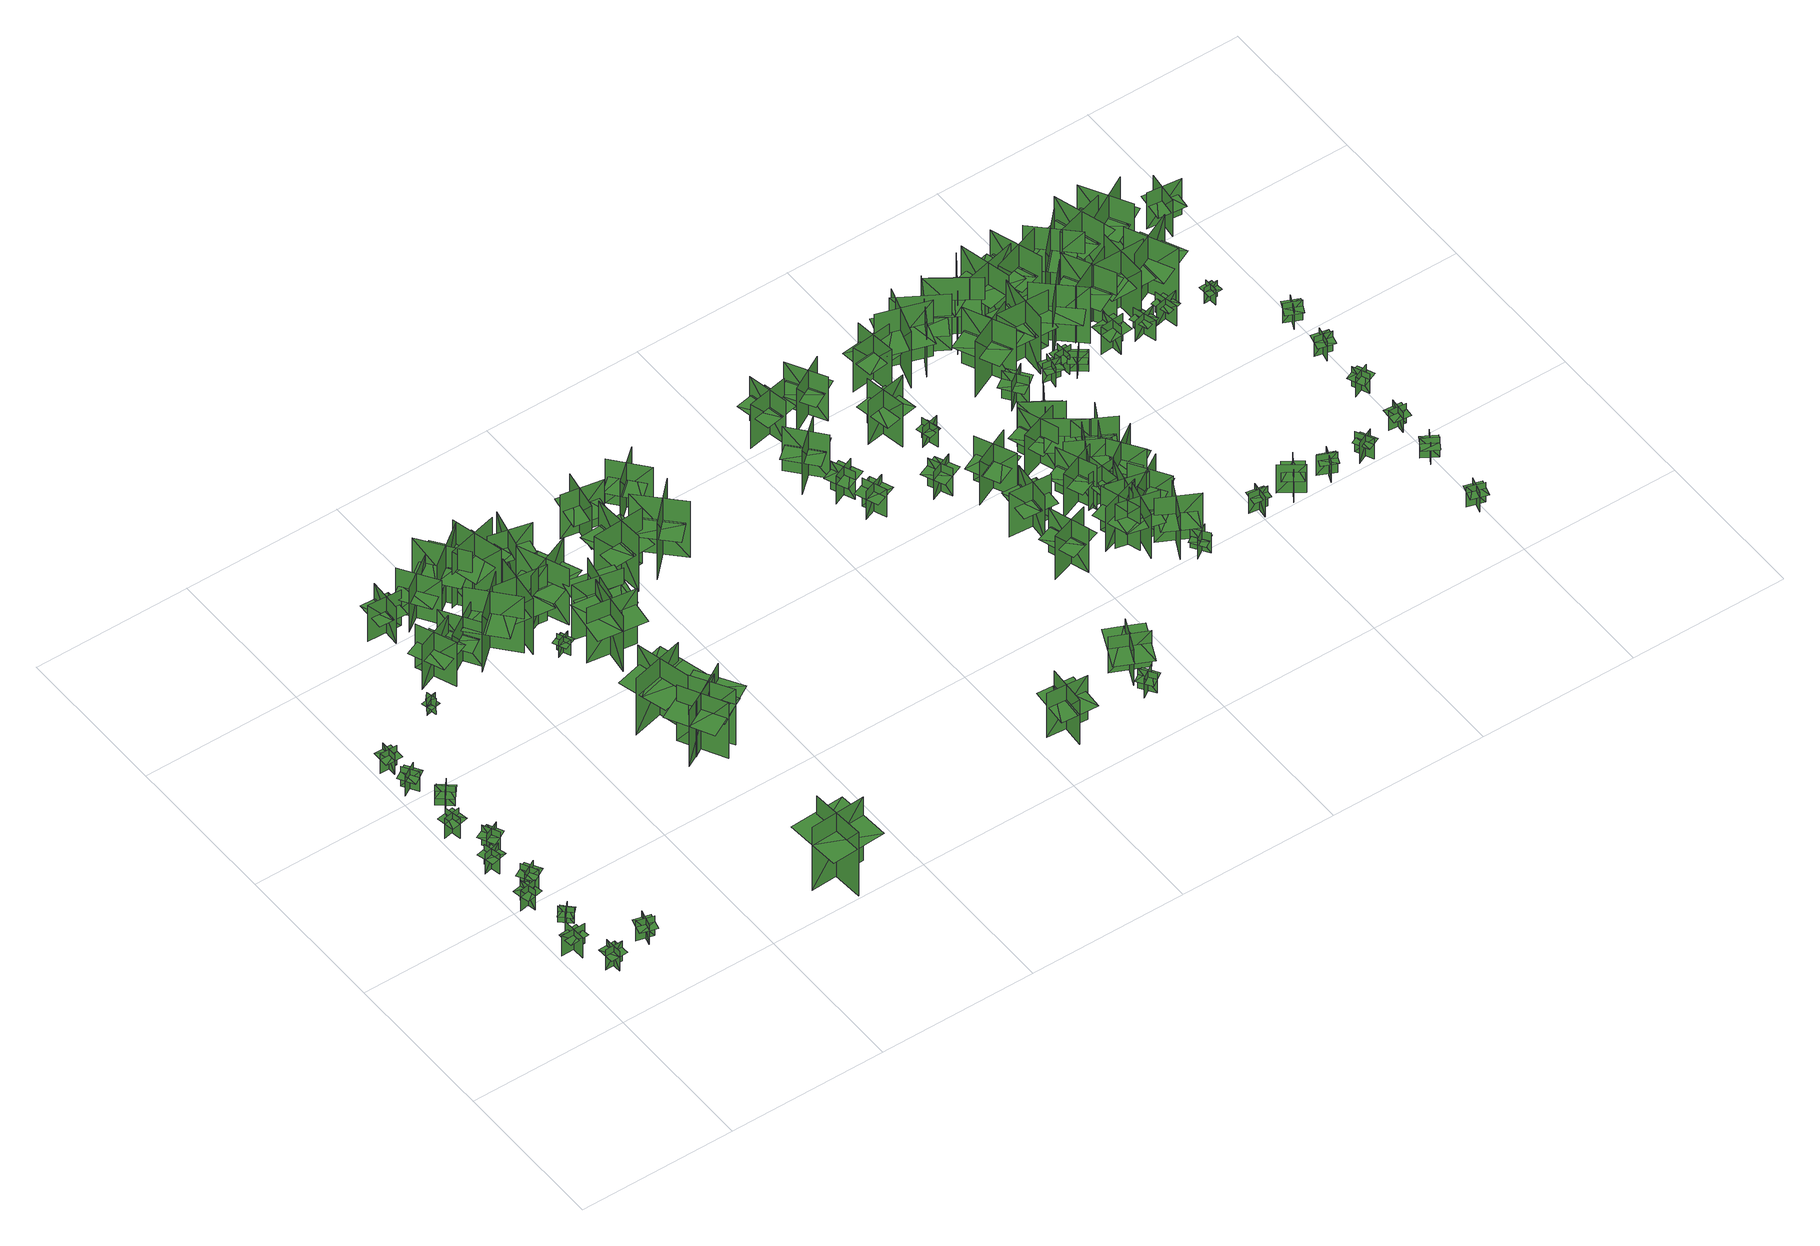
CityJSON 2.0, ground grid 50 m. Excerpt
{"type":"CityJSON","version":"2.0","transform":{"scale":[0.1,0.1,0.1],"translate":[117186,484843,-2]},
"CityObjects":{
"tree1":{"type":"SolitaryVegetationObject","geometry":[{"type":"MultiSurface","lod":"1","boundaries":[[[0,1,2]],[[0,2,3]],[[4,5,6]],[[4,6,7]],[[8,9,10]],[[8,10,11]],[[8,11,12]],[[8,12,13]]]}]},
"tree2":{"type":"SolitaryVegetationObject","geometry":[{"type":"MultiSurface","lod":"1","boundaries":[[[14,15,16]],[[14,16,17]],[[18,19,20]],[[18,20,21]],[[22,23,24]],[[22,24,25]],[[22,25,26]],[[22,26,27]]]}]},
"tree3":{"type":"SolitaryVegetationObject","geometry":[{"type":"MultiSurface","lod":"1","boundaries":[[[28,29,30]],[[28,30,31]],[[32,33,34]],[[32,34,35]],[[36,37,38]],[[36,38,39]],[[36,39,40]],[[36,40,41]]]}]},
"tree4":{"type":"SolitaryVegetationObject","geometry":[{"type":"MultiSurface","lod":"1","boundaries":[[[42,43,44]],[[42,44,45]],[[46,47,48]],[[46,48,49]],[[50,51,52]],[[50,52,53]],[[50,53,54]],[[50,54,55]]]}]},
"tree5":{"type":"SolitaryVegetationObject","geometry":[{"type":"MultiSurface","lod":"1","boundaries":[[[56,57,58]],[[56,58,59]],[[60,61,62]],[[60,62,63]],[[64,65,66]],[[64,66,67]],[[64,67,68]],[[64,68,69]]]}]},
"tree6":{"type":"SolitaryVegetationObject","geometry":[{"type":"MultiSurface","lod":"1","boundaries":[[[70,71,72]],[[70,72,73]],[[74,75,76]],[[74,76,77]],[[78,79,80]],[[78,80,81]],[[78,81,82]],[[78,82,83]]]}]},
"tree7":{"type":"SolitaryVegetationObject","geometry":[{"type":"MultiSurface","lod":"1","boundaries":[[[84,85,86]],[[84,86,87]],[[88,89,90]],[[88,90,91]],[[92,93,94]],[[92,94,95]],[[92,95,96]],[[92,96,97]]]}]},
"tree8":{"type":"SolitaryVegetationObject","geometry":[{"type":"MultiSurface","lod":"1","boundaries":[[[98,99,100]],[[98,100,101]],[[102,103,104]],[[102,104,105]],[[106,107,108]],[[106,108,109]],[[106,109,110]],[[106,110,111]]]}]},
"tree9":{"type":"SolitaryVegetationObject","geometry":[{"type":"MultiSurface","lod":"1","boundaries":[[[112,113,114]],[[112,114,115]],[[116,117,118]],[[116,118,119]],[[120,121,122]],[[120,122,123]],[[120,123,124]],[[120,124,125]]]}]},
"tree10":{"type":"SolitaryVegetationObject","geometry":[{"type":"MultiSurface","lod":"1","boundaries":[[[126,127,128]],[[126,128,129]],[[130,131,132]],[[130,132,133]],[[134,135,136]],[[134,136,137]],[[134,137,138]],[[134,138,139]]]}]},
"tree11":{"type":"SolitaryVegetationObject","geometry":[{"type":"MultiSurface","lod":"1","boundaries":[[[140,141,142]],[[140,142,143]],[[144,145,146]],[[144,146,147]],[[148,149,150]],[[148,150,151]],[[148,151,152]],[[148,152,153]]]}]},
"tree12":{"type":"SolitaryVegetationObject","geometry":[{"type":"MultiSurface","lod":"1","boundaries":[[[154,155,156]],[[154,156,157]],[[158,159,160]],[[158,160,161]],[[162,163,164]],[[162,164,165]],[[162,165,166]],[[162,166,167]]]}]},
"tree13":{"type":"SolitaryVegetationObject","geometry":[{"type":"MultiSurface","lod":"1","boundaries":[[[168,169,170]],[[168,170,171]],[[172,173,174]],[[172,174,175]],[[176,177,173]],[[176,173,172]],[[178,179,169]],[[178,169,168]],[[168,169,180]],[[168,180,181]],[[168,182,183]],[[168,183,169]]]}]},
"tree14":{"type":"SolitaryVegetationObject","geometry":[{"type":"MultiSurface","lod":"1","boundaries":[[[184,185,186]],[[184,186,187]],[[188,189,190]],[[188,190,191]],[[192,193,194]],[[192,194,195]],[[192,196,197]],[[192,197,193]]]}]},
"tree15":{"type":"SolitaryVegetationObject","geometry":[{"type":"MultiSurface","lod":"1","boundaries":[[[198,199,200]],[[198,200,201]],[[202,203,204]],[[202,204,205]],[[206,207,208]],[[206,208,209]],[[206,210,211]],[[206,211,207]]]}]},
"tree16":{"type":"SolitaryVegetationObject","geometry":[{"type":"MultiSurface","lod":"1","boundaries":[[[212,213,214]],[[212,214,215]],[[216,217,218]],[[216,218,219]],[[220,221,222]],[[220,222,223]],[[220,223,224]],[[220,224,225]]]}]},
"tree17":{"type":"SolitaryVegetationObject","geometry":[{"type":"MultiSurface","lod":"1","boundaries":[[[226,227,228]],[[226,228,229]],[[230,231,232]],[[230,232,233]],[[234,235,236]],[[234,236,237]],[[234,238,239]],[[234,239,235]]]}]},
"tree18":{"type":"SolitaryVegetationObject","geometry":[{"type":"MultiSurface","lod":"1","boundaries":[[[240,241,242]],[[240,242,243]],[[244,245,246]],[[244,246,247]],[[248,249,250]],[[248,250,251]],[[248,252,253]],[[248,253,249]]]}]},
"tree19":{"type":"SolitaryVegetationObject","geometry":[{"type":"MultiSurface","lod":"1","boundaries":[[[254,255,256]],[[254,256,257]],[[258,259,260]],[[258,260,261]],[[262,263,264]],[[262,264,265]],[[262,266,267]],[[262,267,263]]]}]},
"tree20":{"type":"SolitaryVegetationObject","geometry":[{"type":"MultiSurface","lod":"1","boundaries":[[[268,269,270]],[[268,270,271]],[[272,273,274]],[[272,274,275]],[[276,277,278]],[[276,278,279]],[[276,279,280]],[[276,280,281]]]}]},
"tree21":{"type":"SolitaryVegetationObject","geometry":[{"type":"MultiSurface","lod":"1","boundaries":[[[282,283,284]],[[282,284,285]],[[286,287,288]],[[286,288,289]],[[290,291,292]],[[290,292,293]],[[290,294,295]],[[290,295,291]]]}]},
"tree22":{"type":"SolitaryVegetationObject","geometry":[{"type":"MultiSurface","lod":"1","boundaries":[[[296,297,298]],[[296,298,299]],[[300,301,302]],[[300,302,303]],[[304,305,306]],[[304,306,307]],[[304,307,308]],[[304,308,309]]]}]},
"tree23":{"type":"SolitaryVegetationObject","geometry":[{"type":"MultiSurface","lod":"1","boundaries":[[[310,311,312]],[[310,312,313]],[[314,315,316]],[[314,316,317]],[[318,319,320]],[[318,320,321]],[[318,322,323]],[[318,323,319]]]}]},
"tree24":{"type":"SolitaryVegetationObject","geometry":[{"type":"MultiSurface","lod":"1","boundaries":[[[324,325,326]],[[324,326,327]],[[328,329,330]],[[328,330,331]],[[332,333,334]],[[332,334,335]],[[332,335,336]],[[332,336,337]]]}]},
"tree25":{"type":"SolitaryVegetationObject","geometry":[{"type":"MultiSurface","lod":"1","boundaries":[[[338,339,340]],[[338,340,341]],[[342,343,344]],[[342,344,345]],[[346,347,348]],[[346,348,349]],[[346,349,350]],[[346,350,351]]]}]},
"tree26":{"type":"SolitaryVegetationObject","geometry":[{"type":"MultiSurface","lod":"1","boundaries":[[[352,353,354]],[[352,354,355]],[[356,357,358]],[[356,358,359]],[[360,361,362]],[[360,362,363]],[[360,364,365]],[[360,365,361]]]}]},
"tree27":{"type":"SolitaryVegetationObject","geometry":[{"type":"MultiSurface","lod":"1","boundaries":[[[366,367,368]],[[366,368,369]],[[370,371,372]],[[370,372,373]],[[374,375,376]],[[374,376,377]],[[374,377,378]],[[374,378,379]]]}]},
"tree28":{"type":"SolitaryVegetationObject","geometry":[{"type":"MultiSurface","lod":"1","boundaries":[[[380,381,382]],[[380,382,383]],[[384,385,386]],[[384,386,387]],[[388,389,390]],[[388,390,391]],[[388,392,393]],[[388,393,389]]]}]},
"tree29":{"type":"SolitaryVegetationObject","geometry":[{"type":"MultiSurface","lod":"1","boundaries":[[[394,395,396]],[[394,396,397]],[[398,399,400]],[[398,400,401]],[[402,403,404]],[[402,404,405]],[[402,405,406]],[[402,406,407]]]}]},
"tree30":{"type":"SolitaryVegetationObject","geometry":[{"type":"MultiSurface","lod":"1","boundaries":[[[408,409,410]],[[408,410,411]],[[412,413,414]],[[412,414,415]],[[416,417,418]],[[416,418,419]],[[416,420,421]],[[416,421,417]]]}]},
"tree31":{"type":"SolitaryVegetationObject","geometry":[{"type":"MultiSurface","lod":"1","boundaries":[[[422,423,424]],[[422,424,425]],[[426,427,428]],[[426,428,429]],[[430,431,432]],[[430,432,433]],[[430,434,435]],[[430,435,431]]]}]},
"tree32":{"type":"SolitaryVegetationObject","geometry":[{"type":"MultiSurface","lod":"1","boundaries":[[[436,437,438]],[[436,438,439]],[[440,441,442]],[[440,442,443]],[[444,445,446]],[[444,446,447]],[[444,448,449]],[[444,449,445]]]}]},
"tree33":{"type":"SolitaryVegetationObject","geometry":[{"type":"MultiSurface","lod":"1","boundaries":[[[450,451,452]],[[450,452,453]],[[454,455,456]],[[454,456,457]],[[458,459,460]],[[458,460,461]],[[458,462,463]],[[458,463,459]]]}]},
"tree34":{"type":"SolitaryVegetationObject","geometry":[{"type":"MultiSurface","lod":"1","boundaries":[[[464,465,466]],[[464,466,467]],[[468,469,470]],[[468,470,471]],[[472,473,474]],[[472,474,475]],[[472,476,477]],[[472,477,473]]]}]},
"tree35":{"type":"SolitaryVegetationObject","geometry":[{"type":"MultiSurface","lod":"1","boundaries":[[[478,479,480]],[[478,480,481]],[[482,483,484]],[[482,484,485]],[[486,487,488]],[[486,488,489]],[[486,487,490]],[[486,490,491]]]}]},
"tree36":{"type":"SolitaryVegetationObject","geometry":[{"type":"MultiSurface","lod":"1","boundaries":[[[492,493,494]],[[492,494,495]],[[496,497,498]],[[496,498,499]],[[500,501,502]],[[500,502,503]],[[500,503,504]],[[500,504,505]]]}]},
"tree37":{"type":"SolitaryVegetationObject","geometry":[{"type":"MultiSurface","lod":"1","boundaries":[[[506,507,508]],[[506,508,509]],[[510,511,512]],[[510,512,513]],[[514,515,516]],[[514,516,517]],[[514,517,518]],[[514,518,519]]]}]},
"tree38":{"type":"SolitaryVegetationObject","geometry":[{"type":"MultiSurface","lod":"1","boundaries":[[[520,521,522]],[[520,522,523]],[[524,525,526]],[[524,526,527]],[[528,529,530]],[[528,530,531]],[[528,531,532]],[[528,532,533]]]}]},
"tree39":{"type":"SolitaryVegetationObject","geometry":[{"type":"MultiSurface","lod":"1","boundaries":[[[534,535,536]],[[534,536,537]],[[538,539,540]],[[538,540,541]],[[542,543,544]],[[542,544,545]],[[542,546,547]],[[542,547,543]]]}]},
"tree40":{"type":"SolitaryVegetationObject","geometry":[{"type":"MultiSurface","lod":"1","boundaries":[[[548,549,550]],[[548,550,551]],[[552,553,554]],[[552,554,555]],[[556,557,558]],[[556,558,559]],[[556,559,560]],[[556,560,561]]]}]},
"tree41":{"type":"SolitaryVegetationObject","geometry":[{"type":"MultiSurface","lod":"1","boundaries":[[[562,563,564]],[[562,564,565]],[[566,567,568]],[[566,568,569]],[[570,571,572]],[[570,572,573]],[[570,574,575]],[[570,575,571]]]}]},
"tree42":{"type":"SolitaryVegetationObject","geometry":[{"type":"MultiSurface","lod":"1","boundaries":[[[576,577,578]],[[576,578,579]],[[580,581,582]],[[580,582,583]],[[584,585,586]],[[584,586,587]],[[584,588,589]],[[584,589,585]]]}]},
"tree43":{"type":"SolitaryVegetationObject","geometry":[{"type":"MultiSurface","lod":"1","boundaries":[[[590,591,592]],[[590,592,593]],[[594,595,596]],[[594,596,597]],[[598,599,600]],[[598,600,601]],[[598,601,602]],[[598,602,603]]]}]},
"tree44":{"type":"SolitaryVegetationObject","geometry":[{"type":"MultiSurface","lod":"1","boundaries":[[[604,605,606]],[[604,606,607]],[[608,609,610]],[[608,610,611]],[[612,613,614]],[[612,614,615]],[[612,616,617]],[[612,617,613]]]}]},
"tree45":{"type":"SolitaryVegetationObject","geometry":[{"type":"MultiSurface","lod":"1","boundaries":[[[618,619,620]],[[618,620,621]],[[622,623,624]],[[622,624,625]],[[626,627,628]],[[626,628,629]],[[626,630,631]],[[626,631,627]]]}]},
"tree46":{"type":"SolitaryVegetationObject","geometry":[{"type":"MultiSurface","lod":"1","boundaries":[[[632,633,634]],[[632,634,635]],[[636,637,638]],[[636,638,639]],[[640,641,642]],[[640,642,643]],[[640,644,645]],[[640,645,641]]]}]},
"tree47":{"type":"SolitaryVegetationObject","geometry":[{"type":"MultiSurface","lod":"1","boundaries":[[[646,647,648]],[[646,648,649]],[[650,651,652]],[[650,652,653]],[[654,655,656]],[[654,656,657]],[[654,658,659]],[[654,659,655]]]}]},
"tree48":{"type":"SolitaryVegetationObject","geometry":[{"type":"MultiSurface","lod":"1","boundaries":[[[660,661,662]],[[660,662,663]],[[664,665,666]],[[664,666,667]],[[668,669,670]],[[668,670,671]],[[668,671,672]],[[668,672,673]]]}]},
"tree49":{"type":"SolitaryVegetationObject","geometry":[{"type":"MultiSurface","lod":"1","boundaries":[[[674,675,676]],[[674,676,677]],[[678,679,680]],[[678,680,681]],[[682,683,684]],[[682,684,685]],[[682,686,687]],[[682,687,683]]]}]},
"tree50":{"type":"SolitaryVegetationObject","geometry":[{"type":"MultiSurface","lod":"1","boundaries":[[[688,689,690]],[[688,690,691]],[[692,693,694]],[[692,694,695]],[[696,697,698]],[[696,698,699]],[[696,700,701]],[[696,701,697]]]}]},
"tree51":{"type":"SolitaryVegetationObject","geometry":[{"type":"MultiSurface","lod":"1","boundaries":[[[702,703,704]],[[702,704,705]],[[706,707,708]],[[706,708,709]],[[710,711,712]],[[710,712,713]],[[710,714,715]],[[710,715,711]]]}]},
"tree52":{"type":"SolitaryVegetationObject","geometry":[{"type":"MultiSurface","lod":"1","boundaries":[[[716,717,718]],[[716,718,719]],[[720,721,722]],[[720,722,723]],[[724,725,726]],[[724,726,727]],[[724,728,729]],[[724,729,725]]]}]},
"tree53":{"type":"SolitaryVegetationObject","geometry":[{"type":"MultiSurface","lod":"1","boundaries":[[[730,731,732]],[[730,732,733]],[[734,735,736]],[[734,736,737]],[[738,739,740]],[[738,740,741]],[[738,742,743]],[[738,743,739]]]}]},
"tree54":{"type":"SolitaryVegetationObject","geometry":[{"type":"MultiSurface","lod":"1","boundaries":[[[744,745,746]],[[744,746,747]],[[748,749,750]],[[748,750,751]],[[752,753,754]],[[752,754,755]],[[752,756,757]],[[752,757,753]]]}]},
"tree55":{"type":"SolitaryVegetationObject","geometry":[{"type":"MultiSurface","lod":"1","boundaries":[[[758,759,760]],[[758,760,761]],[[762,763,764]],[[762,764,765]],[[766,767,768]],[[766,768,769]],[[766,770,771]],[[766,771,767]]]}]},
"tree56":{"type":"SolitaryVegetationObject","geometry":[{"type":"MultiSurface","lod":"1","boundaries":[[[772,773,774]],[[772,774,775]],[[776,777,778]],[[776,778,779]],[[780,781,782]],[[780,782,783]],[[780,784,785]],[[780,785,781]]]}]},
"tree57":{"type":"SolitaryVegetationObject","geometry":[{"type":"MultiSurface","lod":"1","boundaries":[[[786,787,788]],[[786,788,789]],[[790,791,792]],[[790,792,793]],[[794,795,796]],[[794,796,797]],[[794,798,799]],[[794,799,795]]]}]},
"tree58":{"type":"SolitaryVegetationObject","geometry":[{"type":"MultiSurface","lod":"1","boundaries":[[[800,801,802]],[[800,802,803]],[[804,805,806]],[[804,806,807]],[[808,809,810]],[[808,810,811]],[[808,812,813]],[[808,813,809]]]}]},
"tree59":{"type":"SolitaryVegetationObject","geometry":[{"type":"MultiSurface","lod":"1","boundaries":[[[814,815,816]],[[814,816,817]],[[818,819,820]],[[818,820,821]],[[822,823,824]],[[822,824,825]],[[822,826,827]],[[822,827,823]]]}]},
"tree60":{"type":"SolitaryVegetationObject","geometry":[{"type":"MultiSurface","lod":"1","boundaries":[[[828,829,830]],[[828,830,831]],[[832,833,834]],[[832,834,835]],[[836,837,838]],[[836,838,839]],[[836,840,841]],[[836,841,837]]]}]},
"tree61":{"type":"SolitaryVegetationObject","geometry":[{"type":"MultiSurface","lod":"1","boundaries":[[[842,843,844]],[[842,844,845]],[[846,847,848]],[[846,848,849]],[[850,851,852]],[[850,852,853]],[[850,854,855]],[[850,855,851]]]}]},
"tree62":{"type":"SolitaryVegetationObject","geometry":[{"type":"MultiSurface","lod":"1","boundaries":[[[856,857,858]],[[856,858,859]],[[860,861,862]],[[860,862,863]],[[864,865,866]],[[864,866,867]],[[864,868,869]],[[864,869,865]]]}]},
"tree63":{"type":"SolitaryVegetationObject","geometry":[{"type":"MultiSurface","lod":"1","boundaries":[[[870,871,872]],[[870,872,873]],[[874,875,876]],[[874,876,877]],[[878,879,880]],[[878,880,881]],[[878,882,883]],[[878,883,879]]]}]},
"tree64":{"type":"SolitaryVegetationObject","geometry":[{"type":"MultiSurface","lod":"1","boundaries":[[[884,885,886]],[[884,886,887]],[[888,889,890]],[[888,890,891]],[[892,893,894]],[[892,894,895]],[[892,896,897]],[[892,897,893]]]}]},
"tree65":{"type":"SolitaryVegetationObject","geometry":[{"type":"MultiSurface","lod":"1","boundaries":[[[898,899,900]],[[898,900,901]],[[902,903,904]],[[902,904,905]],[[906,907,908]],[[906,908,909]],[[906,910,911]],[[906,911,907]]]}]},
"tree66":{"type":"SolitaryVegetationObject","geometry":[{"type":"MultiSurface","lod":"1","boundaries":[[[912,913,914]],[[912,914,915]],[[916,917,918]],[[916,918,919]],[[920,921,922]],[[920,922,923]],[[920,923,924]],[[920,924,925]]]}]},
"tree67":{"type":"SolitaryVegetationObject","geometry":[{"type":"MultiSurface","lod":"1","boundaries":[[[926,927,928]],[[926,928,929]],[[930,931,932]],[[930,932,933]],[[934,935,936]],[[934,936,937]],[[934,938,939]],[[934,939,935]]]}]},
"tree68":{"type":"SolitaryVegetationObject","geometry":[{"type":"MultiSurface","lod":"1","boundaries":[[[940,941,942]],[[940,942,943]],[[944,945,946]],[[944,946,947]],[[948,949,950]],[[948,950,951]],[[948,952,953]],[[948,953,949]]]}]},
"tree69":{"type":"SolitaryVegetationObject","geometry":[{"type":"MultiSurface","lod":"1","boundaries":[[[954,955,956]],[[954,956,957]],[[958,959,960]],[[958,960,961]],[[962,963,964]],[[962,964,965]],[[962,966,967]],[[962,967,963]]]}]},
"tree70":{"type":"SolitaryVegetationObject","geometry":[{"type":"MultiSurface","lod":"1","boundaries":[[[968,969,970]],[[968,970,971]],[[972,973,974]],[[972,974,975]],[[976,977,978]],[[976,978,979]],[[976,979,980]],[[976,980,981]]]}]},
"tree71":{"type":"SolitaryVegetationObject","geometry":[{"type":"MultiSurface","lod":"1","boundaries":[[[982,983,984]],[[982,984,985]],[[986,987,988]],[[986,988,989]],[[990,991,992]],[[990,992,993]],[[990,994,995]],[[990,995,991]]]}]},
"tree72":{"type":"SolitaryVegetationObject","geometry":[{"type":"MultiSurface","lod":"1","boundaries":[[[996,997,998]],[[996,998,999]],[[1000,1001,1002]],[[1000,1002,1003]],[[1004,1005,1006]],[[1004,1006,1007]],[[1004,1007,1008]],[[1004,1008,1009]]]}]},
"tree73":{"type":"SolitaryVegetationObject","geometry":[{"type":"MultiSurface","lod":"1","boundaries":[[[1010,1011,1012]],[[1010,1012,1013]],[[1014,1015,1016]],[[1014,1016,1017]],[[1018,1019,1020]],[[1018,1020,1021]],[[1018,1022,1023]],[[1018,1023,1019]]]}]},
"tree74":{"type":"SolitaryVegetationObject","geometry":[{"type":"MultiSurface","lod":"1","boundaries":[[[1024,1025,1026]],[[1024,1026,1027]],[[1028,1029,1030]],[[1028,1030,1031]],[[1032,1033,1034]],[[1032,1034,1035]],[[1032,1035,1036]],[[1032,1036,1037]]]}]},
"tree75":{"type":"SolitaryVegetationObject","geometry":[{"type":"MultiSurface","lod":"1","boundaries":[[[1038,1039,1040]],[[1038,1040,1041]],[[1042,1043,1044]],[[1042,1044,1045]],[[1046,1047,1048]],[[1046,1048,1049]],[[1046,1050,1051]],[[1046,1051,1047]]]}]},
"tree76":{"type":"SolitaryVegetationObject","geometry":[{"type":"MultiSurface","lod":"1","boundaries":[[[1052,1053,1054]],[[1052,1054,1055]],[[1056,1057,1058]],[[1056,1058,1059]],[[1060,1061,1062]],[[1060,1062,1063]],[[1060,1064,1065]],[[1060,1065,1061]]]}]},
"tree77":{"type":"SolitaryVegetationObject","geometry":[{"type":"MultiSurface","lod":"1","boundaries":[[[1066,1067,1068]],[[1066,1068,1069]],[[1070,1071,1072]],[[1070,1072,1073]],[[1074,1075,1076]],[[1074,1076,1077]],[[1074,1078,1079]],[[1074,1079,1075]]]}]},
"tree78":{"type":"SolitaryVegetationObject","geometry":[{"type":"MultiSurface","lod":"1","boundaries":[[[1080,1081,1082]],[[1080,1082,1083]],[[1084,1085,1086]],[[1084,1086,1087]],[[1088,1089,1090]],[[1088,1090,1091]],[[1088,1092,1093]],[[1088,1093,1089]]]}]},
"tree79":{"type":"SolitaryVegetationObject","geometry":[{"type":"MultiSurface","lod":"1","boundaries":[[[1094,1095,1096]],[[1094,1096,1097]],[[1098,1099,1100]],[[1098,1100,1101]],[[1102,1103,1104]],[[1102,1104,1105]],[[1102,1105,1106]],[[1102,1106,1107]]]}]},
"tree80":{"type":"SolitaryVegetationObject","geometry":[{"type":"MultiSurface","lod":"1","boundaries":[[[1108,1109,1110]],[[1108,1110,1111]],[[1112,1113,1114]],[[1112,1114,1115]],[[1116,1117,1118]],[[1116,1118,1119]],[[1116,1120,1121]],[[1116,1121,1117]]]}]},
"tree81":{"type":"SolitaryVegetationObject","geometry":[{"type":"MultiSurface","lod":"1","boundaries":[[[1122,1123,1124]],[[1122,1124,1125]],[[1126,1127,1128]],[[1126,1128,1129]],[[1130,1131,1132]],[[1130,1132,1133]],[[1130,1134,1135]],[[1130,1135,1131]]]}]},
"tree82":{"type":"SolitaryVegetationObject","geometry":[{"type":"MultiSurface","lod":"1","boundaries":[[[1136,1137,1138]],[[1136,1138,1139]],[[1140,1141,1142]],[[1140,1142,1143]],[[1144,1145,1146]],[[1144,1146,1147]],[[1144,1148,1149]],[[1144,1149,1145]]]}]},
"tree83":{"type":"SolitaryVegetationObject","geometry":[{"type":"MultiSurface","lod":"1","boundaries":[[[1150,1151,1152]],[[1150,1152,1153]],[[1154,1155,1156]],[[1154,1156,1157]],[[1158,1159,1160]],[[1158,1160,1161]],[[1158,1161,1162]],[[1158,1162,1163]]]}]},
"tree84":{"type":"SolitaryVegetationObject","geometry":[{"type":"MultiSurface","lod":"1","boundaries":[[[1164,1165,1166]],[[1164,1166,1167]],[[1168,1169,1170]],[[1168,1170,1171]],[[1172,1173,1174]],[[1172,1174,1175]],[[1172,1175,1176]],[[1172,1176,1177]]]}]},
"tree85":{"type":"SolitaryVegetationObject","geometry":[{"type":"MultiSurface","lod":"1","boundaries":[[[1178,1179,1180]],[[1178,1180,1181]],[[1182,1183,1184]],[[1182,1184,1185]],[[1186,1187,1188]],[[1186,1188,1189]],[[1186,1190,1191]],[[1186,1191,1187]]]}]},
"tree86":{"type":"SolitaryVegetationObject","geometry":[{"type":"MultiSurface","lod":"1","boundaries":[[[1192,1193,1194]],[[1192,1194,1195]],[[1196,1197,1198]],[[1196,1198,1199]],[[1200,1201,1202]],[[1200,1202,1203]],[[1200,1203,1204]],[[1200,1204,1205]]]}]},
"tree87":{"type":"SolitaryVegetationObject","geometry":[{"type":"MultiSurface","lod":"1","boundaries":[[[1206,1207,1208]],[[1206,1208,1209]],[[1210,1211,1212]],[[1210,1212,1213]],[[1214,1215,1216]],[[1214,1216,1217]],[[1214,1218,1219]],[[1214,1219,1215]]]}]},
"tree88":{"type":"SolitaryVegetationObject","geometry":[{"type":"MultiSurface","lod":"1","boundaries":[[[1220,1221,1222]],[[1220,1222,1223]],[[1224,1225,1226]],[[1224,1226,1227]],[[1228,1229,1230]],[[1228,1230,1231]],[[1228,1231,1232]],[[1228,1232,1233]]]}]},
"tree89":{"type":"SolitaryVegetationObject","geometry":[{"type":"MultiSurface","lod":"1","boundaries":[[[1234,1235,1236]],[[1234,1236,1237]],[[1238,1239,1240]],[[1238,1240,1241]],[[1242,1243,1244]],[[1242,1244,1245]],[[1242,1245,1246]],[[1242,1246,1247]]]}]},
"tree90":{"type":"SolitaryVegetationObject","geometry":[{"type":"MultiSurface","lod":"1","boundaries":[[[1248,1249,1250]],[[1248,1250,1251]],[[1252,1253,1254]],[[1252,1254,1255]],[[1256,1257,1258]],[[1256,1258,1259]],[[1256,1260,1261]],[[1256,1261,1257]]]}]},
"tree91":{"type":"SolitaryVegetationObject","geometry":[{"type":"MultiSurface","lod":"1","boundaries":[[[1262,1263,1264]],[[1262,1264,1265]],[[1266,1267,1268]],[[1266,1268,1269]],[[1270,1271,1272]],[[1270,1272,1273]],[[1270,1274,1275]],[[1270,1275,1271]]]}]},
"tree92":{"type":"SolitaryVegetationObject","geometry":[{"type":"MultiSurface","lod":"1","boundaries":[[[1276,1277,1278]],[[1276,1278,1279]],[[1280,1281,1282]],[[1280,1282,1283]],[[1284,1285,1286]],[[1284,1286,1287]],[[1284,1287,1288]],[[1284,1288,1289]]]}]},
"tree93":{"type":"SolitaryVegetationObject","geometry":[{"type":"MultiSurface","lod":"1","boundaries":[[[1290,1291,1292]],[[1290,1292,1293]],[[1294,1295,1296]],[[1294,1296,1297]],[[1298,1299,1300]],[[1298,1300,1301]],[[1298,1301,1302]],[[1298,1302,1303]]]}]},
"tree94":{"type":"SolitaryVegetationObject","geometry":[{"type":"MultiSurface","lod":"1","boundaries":[[[1304,1305,1306]],[[1304,1306,1307]],[[1308,1309,1310]],[[1308,1310,1311]],[[1312,1313,1314]],[[1312,1314,1315]],[[1312,1315,1316]],[[1312,1316,1317]]]}]},
"tree95":{"type":"SolitaryVegetationObject","geometry":[{"type":"MultiSurface","lod":"1","boundaries":[[[1318,1319,1320]],[[1318,1320,1321]],[[1322,1323,1324]],[[1322,1324,1325]],[[1326,1327,1328]],[[1326,1328,1329]],[[1326,1329,1330]],[[1326,1330,1331]]]}]},
"tree96":{"type":"SolitaryVegetationObject","geometry":[{"type":"MultiSurface","lod":"1","boundaries":[[[1332,1333,1334]],[[1332,1334,1335]],[[1336,1337,1338]],[[1336,1338,1339]],[[1340,1341,1342]],[[1340,1342,1343]],[[1340,1344,1345]],[[1340,1345,1341]]]}]}
},
"vertices":[
[85,294,13],[7,292,13],[7,292,91],[85,294,91],[47,330,13],[47,330,91],[49,252,91],[49,252,13],[78,294,70],[76,320,70],[16,315,70],[17,290,70],[19,264,70],[80,268,70],
[72,178,16],[127,180,16],[127,180,93],[72,178,93],[99,153,16],[97,208,16],[97,208,93],[99,153,93],[99,153,71],[127,154,71],[124,209,71],[97,208,71],[69,207,71],[72,152,71],
[51,472,14],[40,526,14],[40,526,91],[51,472,91],[71,503,14],[17,492,14],[17,492,91],[71,503,91],[71,503,69],[66,530,69],[12,519,69],[17,492,69],[23,465,69],[77,476,69],
[106,370,13],[74,401,13],[74,401,75],[106,370,75],[105,400,13],[75,368,13],[75,368,75],[105,400,75],[105,400,57],[90,415,57],[59,383,57],[75,368,57],[90,352,57],[121,384,57],
[40,692,13],[53,638,13],[53,638,90],[40,692,90],[21,661,13],[74,673,13],[74,673,90],[21,661,90],[21,661,68],[27,634,68],[81,646,68],[74,673,68],[68,700,68],[14,688,68],
[112,567,12],[64,540,12],[64,540,89],[112,567,89],[77,578,12],[104,529,12],[104,529,89],[77,578,89],[77,578,68],[53,564,68],[80,516,68],[104,529,68],[128,543,68],[101,591,68],
[65,842,13],[10,832,13],[10,832,90],[65,842,90],[35,863,13],[44,808,13],[44,808,90],[35,863,90],[35,863,69],[7,858,69],[17,803,69],[44,808,69],[72,813,69],[62,868,69],
[222,185,16],[236,239,16],[236,239,93],[222,185,93],[254,204,16],[201,218,16],[201,218,93],[254,204,93],[254,204,71],[261,231,71],[208,244,71],[201,218,71],[194,191,71],[247,177,71],
[66,716,14],[115,740,14],[115,740,91],[66,716,91],[101,703,14],[76,753,14],[76,753,91],[101,703,91],[101,703,69],[125,716,69],[101,765,69],[76,753,69],[51,741,69],[76,691,69],
[64,1049,15],[16,1020,15],[16,1020,92],[64,1049,92],[28,1058,15],[57,1011,15],[57,1011,92],[28,1058,92],[28,1058,71],[4,1043,71],[33,996,71],[57,1011,71],[80,1025,71],[51,1072,71],
[104,912,14],[62,948,14],[62,948,91],[104,912,91],[101,949,14],[66,906,14],[66,906,91],[101,949,91],[101,949,69],[80,967,69],[45,924,69],[66,906,69],[87,889,69],[123,931,69],
[40,1102,15],[40,1157,15],[40,1157,92],[40,1102,92],[66,1127,15],[11,1128,15],[11,1128,92],[66,1127,92],[66,1127,70],[66,1155,70],[11,1155,70],[11,1128,70],[11,1100,70],[66,1100,70],
[237,1226,52],[270,1233,52],[266,1250,52],[233,1243,52],[249,1246,52],[257,1213,52],[259,1213,83],[251,1246,83],[251,1246,21],[259,1213,21],[237,1224,21],[270,1232,21],[270,1233,83],[237,1226,83],[241,1209,52],[274,1216,52],
[319,1392,15],[368,1269,15],[368,1269,186],[319,1392,186],[287,1315,15],[287,1315,186],[410,1365,186],[410,1365,15],[327,1386,120],[370,1279,120],[420,1299,120],[377,1406,120],[275,1365,120],[318,1258,120],
[332,1497,12],[337,1605,12],[337,1605,152],[332,1497,152],[382,1543,12],[382,1543,152],[274,1548,152],[274,1548,12],[328,1504,98],[332,1599,98],[288,1600,98],[284,1506,98],[374,1502,98],[378,1597,98],
[778,184,8],[790,7,8],[790,7,254],[778,184,254],[700,96,8],[877,107,8],[877,107,254],[700,96,254],[700,96,185],[706,7,185],[882,18,185],[877,107,185],[871,195,185],[694,184,185],
[469,1288,15],[399,1400,15],[399,1400,186],[469,1288,186],[487,1369,15],[487,1369,186],[375,1298,186],[375,1298,15],[460,1292,120],[399,1390,120],[353,1361,120],[415,1263,120],[507,1322,120],[446,1419,120],
[399,1591,14],[473,1481,14],[473,1481,185],[399,1591,185],[384,1509,14],[384,1509,185],[493,1584,185],[493,1584,14],[408,1587,119],[473,1491,119],[517,1522,119],[452,1617,119],[362,1556,119],[426,1460,119],
[583,1387,13],[457,1275,13],[457,1275,231],[583,1387,231],[478,1392,13],[478,1392,231],[590,1266,231],[590,1266,13],[580,1374,147],[470,1277,147],[515,1226,147],[625,1323,147],[533,1428,147],[423,1330,147],
[733,763,9],[807,627,9],[807,627,224],[733,763,224],[703,665,9],[840,738,9],[840,738,224],[703,665,224],[703,665,164],[740,596,164],[876,670,164],[840,738,164],[803,806,164],[666,733,164],
[471,1500,10],[607,1600,10],[607,1600,229],[471,1500,229],[576,1485,10],[576,1485,229],[476,1621,229],[476,1621,10],[476,1512,145],[594,1599,145],[554,1654,145],[435,1567,145],[518,1455,145],[636,1542,145],
[655,841,13],[825,883,13],[825,883,232],[655,841,232],[774,769,13],[732,940,13],[732,940,232],[774,769,232],[668,831,161],[689,753,161],[859,798,161],[838,877,161],[817,955,161],[647,910,161],
[627,1414,12],[607,1246,12],[607,1246,230],[627,1414,230],[545,1348,12],[545,1348,230],[712,1328,230],[712,1328,12],[633,1402,146],[615,1256,146],[683,1248,146],[701,1394,146],[562,1411,146],[545,1265,146],
[872,765,7],[740,684,7],[740,684,222],[872,765,222],[772,790,7],[853,658,7],[853,658,222],[772,790,222],[772,790,162],[706,749,162],[786,617,162],[853,658,162],[919,698,162],[838,830,162],
[666,1221,17],[683,1180,17],[683,1180,79],[666,1221,79],[654,1194,17],[695,1211,17],[695,1211,79],[654,1194,79],[654,1194,61],[663,1173,61],[704,1190,61],[695,1211,61],[687,1231,61],[646,1214,61],
[693,1554,15],[530,1513,15],[530,1513,233],[693,1554,233],[602,1608,15],[602,1608,233],[643,1444,233],[643,1444,15],[685,1545,149],[542,1509,149],[559,1443,149],[701,1478,149],[667,1614,149],[525,1578,149],
[705,1138,10],[859,1117,10],[859,1117,225],[705,1138,225],[767,1055,10],[788,1209,10],[788,1209,225],[767,1055,225],[767,1055,165],[844,1045,165],[865,1198,165],[788,1209,165],[711,1219,165],[690,1066,165],
[650,1316,14],[806,1381,14],[806,1381,232],[650,1316,232],[748,1277,14],[748,1277,232],[684,1432,232],[684,1432,14],[658,1326,148],[794,1383,148],[767,1446,148],[632,1390,148],[685,1261,148],[821,1317,148],
[874,1199,10],[722,1230,10],[722,1230,226],[874,1199,226],[817,1286,10],[786,1134,10],[786,1134,226],[817,1286,226],[817,1286,165],[741,1301,165],[710,1149,165],[786,1134,165],[862,1118,165],[893,1270,165],
[668,1541,14],[797,1512,14],[797,1512,185],[668,1541,185],[713,1471,14],[713,1471,185],[742,1600,185],[742,1600,14],[678,1544,119],[790,1519,119],[802,1571,119],[690,1597,119],[665,1490,119],[778,1464,119],
[974,1268,13],[963,1436,13],[963,1436,231],[974,1268,231],[1043,1347,13],[1043,1347,231],[875,1337,231],[875,1337,13],[966,1278,147],[957,1425,147],[889,1421,147],[898,1274,147],[1037,1282,147],[1028,1429,147],
[984,1598,15],[962,1468,15],[962,1468,186],[984,1598,186],[917,1550,15],[917,1550,186],[1047,1528,186],[1047,1528,15],[988,1589,120],[969,1475,120],[1022,1466,120],[1041,1580,120],[933,1598,120],[914,1484,120],
[1160,1289,14],[1042,1409,14],[1042,1409,232],[1160,1289,232],[1160,1395,14],[1160,1395,232],[1040,1276,232],[1040,1276,14],[1148,1292,148],[1045,1397,148],[996,1349,148],[1099,1244,148],[1198,1342,148],[1095,1447,148],
[1177,1581,15],[1076,1495,15],[1076,1495,187],[1177,1581,187],[1094,1587,15],[1094,1587,187],[1180,1486,187],[1180,1486,15],[1174,1572,121],[1086,1496,121],[1121,1456,121],[1209,1531,121],[1138,1614,121],[1050,1539,121],
[1604,232,22],[1595,103,22],[1595,103,194],[1604,232,194],[1538,175,22],[1667,165,22],[1667,165,194],[1538,175,194],[1600,232,137],[1591,104,137],[1655,99,137],[1664,228,137],[1538,107,137],[1548,236,137],
[1885,148,5],[1854,194,5],[1854,194,82],[1885,148,82],[1892,184,5],[1846,154,5],[1846,154,82],[1892,184,82],[1892,184,60],[1877,207,60],[1831,177,60],[1846,154,60],[1861,131,60],[1907,161,60],
[1823,287,5],[1823,287,145],[1932,237,145],[1932,237,5],[1899,314,5],[1899,314,145],[1851,209,145],[1851,209,5],[1907,330,99],[1852,355,99],[1792,224,99],[1847,199,99],[1901,174,99],[1962,305,99],
[1636,1155,36],[1664,1083,36],[1664,1083,144],[1636,1155,144],[1615,1108,36],[1687,1136,36],[1687,1136,144],[1615,1108,144],[1615,1108,114],[1629,1072,114],[1701,1100,114],[1687,1136,114],[1673,1172,114],[1601,1144,114],
[1634,1302,19],[1548,1402,19],[1548,1402,190],[1634,1302,190],[1639,1384,19],[1639,1384,190],[1539,1298,190],[1539,1298,19],[1624,1305,124],[1549,1392,124],[1508,1357,124],[1583,1270,124],[1667,1341,124],[1591,1429,124],
[1643,1197,21],[1613,1268,21],[1613,1268,129],[1643,1197,129],[1663,1245,21],[1592,1214,21],[1592,1214,129],[1663,1245,129],[1663,1245,99],[1648,1280,99],[1576,1250,99],[1592,1214,99],[1607,1179,99],[1678,1209,99],
[1616,1479,13],[1591,1609,13],[1591,1609,184],[1616,1479,184],[1662,1548,13],[1662,1548,184],[1532,1523,184],[1532,1523,13],[1609,1486,118],[1588,1600,118],[1535,1590,118],[1556,1476,118],[1664,1497,118],[1642,1610,118],
[1996,613,14],[1953,738,14],[1953,738,185],[1996,613,185],[2032,687,14],[2032,687,185],[1907,644,185],[1907,644,14],[1988,619,119],[1951,728,119],[1900,711,119],[1937,601,119],[2041,637,119],[2003,746,119],
[1821,1082,10],[1892,1113,10],[1892,1113,117],[1821,1082,117],[1869,1063,10],[1838,1134,10],[1838,1134,117],[1869,1063,117],[1869,1063,87],[1905,1078,87],[1873,1149,87],[1838,1134,87],[1802,1118,87],[1834,1047,87],
[1760,1482,14],[1696,1598,14],[1696,1598,185],[1760,1482,185],[1782,1562,14],[1782,1562,185],[1666,1498,185],[1666,1498,14],[1751,1487,119],[1695,1588,119],[1648,1562,119],[1704,1461,119],[1800,1514,119],[1744,1615,119],
[1973,784,10],[1983,916,10],[1983,916,182],[1973,784,182],[2035,839,10],[2035,839,182],[1903,849,182],[1903,849,10],[1968,793,116],[1977,908,116],[1923,912,116],[1914,797,116],[2024,789,116],[2032,904,116],
[1838,1410,21],[1861,1280,21],[1861,1280,192],[1838,1410,192],[1791,1342,21],[1791,1342,192],[1922,1365,192],[1922,1365,21],[1845,1403,126],[1865,1289,126],[1918,1299,126],[1898,1412,126],[1790,1393,126],[1810,1279,126],
[2028,1048,10],[1908,992,10],[1908,992,182],[2028,1048,182],[1950,1076,10],[1950,1076,182],[2006,956,182],[2006,956,10],[2023,1040,116],[1918,991,116],[1941,943,116],[2046,991,116],[1999,1091,116],[1895,1042,116],
[1927,1284,15],[1942,1228,15],[1942,1228,92],[1927,1284,92],[1908,1252,15],[1908,1252,92],[1965,1267,92],[1965,1267,15],[1908,1252,68],[1915,1228,68],[1959,1240,68],[1953,1264,68],[1947,1287,68],[1902,1275,68],
[2115,723,14],[2156,597,14],[2156,597,185],[2115,723,185],[2078,649,14],[2078,649,185],[2204,690,185],[2204,690,14],[2122,716,119],[2158,607,119],[2209,623,119],[2174,733,119],[2069,699,119],[2105,589,119],
[2237,617,12],[2107,646,12],[2107,646,184],[2237,617,184],[2192,686,12],[2192,686,184],[2163,557,184],[2163,557,12],[2227,613,118],[2115,639,118],[2103,586,118],[2215,561,118],[2239,668,118],[2127,693,118],
[2153,792,12],[2103,914,12],[2103,914,183],[2153,792,183],[2185,868,12],[2185,868,183],[2062,818,183],[2062,818,12],[2145,798,117],[2101,904,117],[2052,884,117],[2095,777,117],[2196,818,117],[2153,925,117],
[2009,1546,13],[1878,1531,13],[1878,1531,185],[2009,1546,185],[1944,1597,13],[1944,1597,185],[1959,1465,185],[1959,1465,13],[2002,1540,119],[1887,1526,119],[1893,1473,119],[2008,1486,119],[1995,1595,119],[1881,1582,119],
[2126,722,12],[2255,693,12],[2255,693,183],[2126,722,183],[2171,652,12],[2171,652,183],[2200,782,183],[2200,782,12],[2135,725,117],[2248,700,117],[2260,753,117],[2147,778,117],[2124,671,117],[2236,646,117],
[2174,854,13],[2187,746,13],[2187,746,153],[2174,854,153],[2132,800,13],[2132,800,153],[2240,813,153],[2240,813,13],[2179,847,99],[2190,753,99],[2234,759,99],[2223,852,99],[2134,842,99],[2145,748,99],
[2284,627,12],[2224,509,12],[2224,509,183],[2284,627,183],[2205,601,12],[2205,601,183],[2323,541,183],[2323,541,12],[2285,617,117],[2232,514,117],[2280,490,117],[2333,593,117],[2235,643,117],[2183,540,117],
[2152,968,11],[2108,1092,11],[2108,1092,182],[2152,968,182],[2188,1043,11],[2188,1043,182],[2063,999,182],[2063,999,11],[2145,974,116],[2106,1083,116],[2056,1065,116],[2094,956,116],[2197,992,116],[2159,1101,116],
[2305,478,14],[2271,527,14],[2271,527,91],[2305,478,91],[2311,515,14],[2311,515,91],[2262,481,91],[2262,481,14],[2301,479,61],[2271,523,61],[2251,509,61],[2280,466,61],[2321,494,61],[2292,537,61],
[2130,915,13],[2246,852,13],[2246,852,184],[2130,915,184],[2154,836,13],[2154,836,184],[2217,952,184],[2217,952,13],[2140,916,118],[2241,860,118],[2267,908,118],[2166,963,118],[2113,867,118],[2214,812,118],
[2305,733,12],[2194,661,12],[2194,661,184],[2305,733,184],[2224,750,12],[2224,750,184],[2296,639,184],[2296,639,12],[2301,724,118],[2204,661,118],[2234,616,118],[2330,679,118],[2271,771,118],[2174,708,118],
[2216,1034,12],[2138,927,12],[2138,927,183],[2216,1034,183],[2134,1020,12],[2134,1020,183],[2241,942,183],[2241,942,12],[2215,1024,118],[2147,931,118],[2190,899,118],[2259,992,118],[2170,1057,118],[2102,964,118],
[2148,1019,10],[2220,1130,10],[2220,1130,181],[2148,1019,181],[2229,1037,10],[2229,1037,181],[2118,1109,181],[2118,1109,10],[2148,1029,116],[2211,1125,116],[2166,1155,116],[2103,1058,116],[2195,998,116],[2258,1095,116],
[2066,1614,11],[2015,1453,11],[2015,1453,229],[2066,1614,229],[1972,1564,11],[1972,1564,229],[2133,1514,229],[2133,1514,11],[2069,1601,145],[2025,1461,145],[2090,1441,145],[2134,1581,145],[2001,1623,145],[1957,1482,145],
[2222,872,12],[2297,762,12],[2297,762,184],[2222,872,184],[2208,790,12],[2208,790,184],[2317,865,184],[2317,865,12],[2232,867,118],[2297,772,118],[2341,802,118],[2276,898,118],[2186,836,118],[2251,741,118],
[2309,905,12],[2193,968,12],[2193,968,184],[2309,905,184],[2285,984,12],[2285,984,184],[2222,868,184],[2222,868,12],[2299,904,118],[2198,959,118],[2172,912,118],[2273,857,118],[2326,953,118],[2224,1008,118],
[2188,1505,9],[2043,1592,9],[2043,1592,227],[2188,1505,227],[2161,1607,9],[2161,1607,227],[2074,1463,227],[2074,1463,9],[2175,1505,143],[2049,1581,143],[2014,1522,143],[2139,1446,143],[2211,1566,143],[2086,1642,143],
[2183,1223,13],[2246,1268,13],[2246,1268,121],[2183,1223,121],[2234,1214,13],[2189,1277,13],[2189,1277,121],[2234,1214,121],[2234,1214,90],[2265,1237,90],[2220,1300,90],[2189,1277,90],[2157,1255,90],[2202,1192,90],
[2252,1297,11],[2179,1448,11],[2179,1448,229],[2252,1297,229],[2286,1396,11],[2286,1396,229],[2135,1324,229],[2135,1324,11],[2242,1303,145],[2178,1436,145],[2116,1406,145],[2180,1274,145],[2305,1334,145],[2242,1467,145],
[2474,539,12],[2532,531,12],[2532,531,90],[2474,539,90],[2502,502,12],[2510,560,12],[2510,560,90],[2502,502,90],[2478,538,70],[2532,531,70],[2535,554,70],[2482,562,70],[2475,515,70],[2529,508,70],
[2191,1481,10],[2287,1620,10],[2287,1620,228],[2191,1481,228],[2294,1501,10],[2294,1501,228],[2156,1597,228],[2156,1597,10],[2191,1494,144],[2275,1615,144],[2219,1654,144],[2135,1533,144],[2250,1454,144],[2333,1574,144],
[2342,1281,10],[2332,1227,10],[2332,1227,87],[2342,1281,87],[2312,1260,10],[2366,1251,10],[2366,1251,87],[2312,1260,87],[2312,1260,65],[2307,1233,65],[2361,1223,65],[2366,1251,65],[2371,1278,65],[2316,1287,65],
[2331,1294,6],[2338,1462,6],[2338,1462,225],[2331,1294,225],[2408,1366,6],[2408,1366,225],[2240,1374,225],[2240,1374,6],[2324,1305,141],[2331,1452,141],[2263,1455,141],[2256,1308,141],[2395,1302,141],[2402,1449,141],
[2414,1272,10],[2359,1269,10],[2359,1269,87],[2414,1272,87],[2387,1297,10],[2390,1242,10],[2390,1242,87],[2387,1297,87],[2387,1297,66],[2360,1296,66],[2362,1240,66],[2390,1242,66],[2418,1243,66],[2415,1298,66],
[2644,570,11],[2597,502,11],[2597,502,120],[2644,570,120],[2580,558,11],[2648,511,11],[2648,511,120],[2580,558,120],[2640,565,92],[2597,502,92],[2623,484,92],[2667,546,92],[2613,583,92],[2570,521,92],
[2393,1254,13],[2436,1219,13],[2436,1219,90],[2393,1254,90],[2397,1217,13],[2432,1260,13],[2432,1260,90],[2397,1217,90],[2397,1217,68],[2419,1200,68],[2453,1243,68],[2432,1260,68],[2410,1278,68],[2376,1234,68],
[2262,1524,10],[2426,1563,10],[2426,1563,228],[2262,1524,228],[2352,1470,10],[2352,1470,228],[2313,1634,228],[2313,1634,10],[2271,1533,144],[2414,1567,144],[2398,1634,144],[2255,1600,144],[2287,1464,144],[2430,1498,144],
[2378,1418,11],[2502,1303,11],[2502,1303,229],[2378,1418,229],[2383,1312,11],[2383,1312,229],[2497,1436,229],[2497,1436,11],[2390,1415,145],[2498,1315,145],[2545,1366,145],[2437,1465,145],[2342,1363,145],[2450,1263,145],
[2705,546,12],[2759,522,12],[2759,522,91],[2705,546,91],[2722,502,12],[2746,557,12],[2746,557,91],[2722,502,91],[2709,544,70],[2759,522,70],[2768,544,70],[2719,565,70],[2700,522,70],[2750,501,70],
[2466,1476,9],[2411,1636,9],[2411,1636,227],[2466,1476,227],[2511,1571,9],[2511,1571,227],[2352,1517,227],[2352,1517,9],[2456,1484,143],[2409,1623,143],[2344,1601,143],[2391,1462,143],[2523,1507,143],[2476,1646,143],
[2545,1219,13],[2538,1296,13],[2538,1296,120],[2545,1219,120],[2578,1258,13],[2501,1251,13],[2501,1251,120],[2578,1258,120],[2578,1258,90],[2575,1296,90],[2497,1290,90],[2501,1251,90],[2504,1213,90],[2581,1219,90],
[2591,1304,11],[2514,1454,11],[2514,1454,230],[2591,1304,230],[2622,1405,11],[2622,1405,230],[2472,1328,230],[2472,1328,11],[2580,1310,146],[2513,1441,146],[2452,1410,146],[2519,1279,146],[2643,1343,146],[2576,1473,146],
[2598,1600,10],[2481,1479,10],[2481,1479,228],[2598,1600,228],[2492,1598,10],[2492,1598,228],[2613,1480,228],[2613,1480,10],[2595,1588,144],[2493,1482,144],[2542,1435,144],[2644,1540,144],[2544,1637,144],[2442,1532,144],
[2841,558,12],[2867,505,12],[2867,505,91],[2841,558,91],[2826,514,12],[2879,540,12],[2879,540,91],[2826,514,91],[2843,553,70],[2867,505,70],[2888,515,70],[2864,564,70],[2822,543,70],[2846,495,70],
[2629,1281,14],[2650,1206,14],[2650,1206,92],[2629,1281,92],[2603,1236,14],[2603,1236,92],[2678,1256,92],[2678,1256,14],[2631,1275,71],[2606,1267,71],[2625,1209,71],[2649,1217,71],[2674,1225,71],[2655,1283,71],
[3012,194,18],[2959,210,18],[2959,210,95],[3012,194,95],[2994,227,18],[2978,174,18],[2978,174,95],[2994,227,95],[2994,227,73],[2968,235,73],[2952,182,73],[2978,174,73],[3005,166,73],[3021,219,73],
[2725,1367,10],[2556,1367,10],[2556,1367,228],[2725,1367,228],[2649,1441,10],[2649,1441,228],[2650,1273,228],[2650,1273,10],[2714,1360,144],[2567,1360,144],[2567,1292,144],[2714,1292,144],[2714,1431,144],[2567,1431,144],
[2711,1292,15],[2727,1216,15],[2727,1216,92],[2711,1292,92],[2683,1248,15],[2683,1248,92],[2759,1265,92],[2759,1265,15],[2712,1286,72],[2687,1279,72],[2703,1220,72],[2728,1227,72],[2753,1234,72],[2737,1292,72],
[2672,1475,10],[2624,1636,10],[2624,1636,228],[2672,1475,228],[2722,1568,10],[2722,1568,228],[2560,1520,228],[2560,1520,10],[2662,1483,144],[2621,1624,144],[2555,1605,144],[2597,1464,144],[2730,1503,144],[2689,1644,144],
[2978,397,14],[3007,445,14],[3007,445,91],[2978,397,91],[3014,406,14],[2967,434,14],[2967,434,91],[3014,406,91],[3014,406,70],[3028,430,70],[2981,458,70],[2967,434,70],[2952,410,70],[3000,382,70],
[2986,536,15],[2991,591,15],[2991,591,92],[2986,536,92],[3014,560,15],[2959,565,15],[2959,565,92],[3014,560,92],[3014,560,70],[3017,587,70],[2961,592,70],[2959,565,70],[2957,537,70],[3012,532,70],
[2708,1434,10],[2781,1282,10],[2781,1282,228],[2708,1434,228],[2673,1334,10],[2673,1334,228],[2825,1407,228],[2825,1407,10],[2718,1427,144],[2782,1295,144],[2844,1324,144],[2780,1457,144],[2654,1397,144],[2718,1264,144],
[2782,1487,9],[2700,1634,9],[2700,1634,228],[2782,1487,228],[2810,1589,9],[2810,1589,228],[2663,1507,228],[2663,1507,9],[2771,1493,144],[2699,1622,144],[2639,1588,144],[2711,1460,144],[2832,1528,144],[2761,1656,144],
[2998,706,16],[2976,757,16],[2976,757,93],[2998,706,93],[3012,740,16],[2961,718,16],[2961,718,93],[3012,740,93],[3012,740,72],[3001,766,72],[2950,744,72],[2961,718,72],[2972,693,72],[3023,715,72],
[2856,1261,15],[2857,1217,15],[2857,1217,76],[2856,1261,76],[2836,1240,15],[2880,1241,15],[2880,1241,76],[2836,1240,76],[2836,1240,59],[2836,1218,59],[2881,1219,59],[2880,1241,59],[2879,1264,59],[2835,1262,59],
[2990,925,15],[2977,872,15],[2977,872,92],[2990,925,92],[2959,906,15],[3012,894,15],[3012,894,92],[2959,906,92],[2959,906,71],[2952,879,71],[3006,867,71],[3012,894,71],[3019,921,71],[2965,933,71],
[2997,1067,18],[2974,1017,18],[2974,1017,95],[2997,1067,95],[2962,1055,18],[3013,1032,18],[3013,1032,95],[2962,1055,95],[2962,1055,74],[2951,1030,74],[3001,1006,74],[3013,1032,74],[3024,1057,74],[2974,1080,74],
[2928,1600,13],[2915,1493,13],[2915,1493,153],[2928,1600,153],[2875,1558,13],[2875,1558,153],[2983,1545,153],[2983,1545,13],[2931,1593,99],[2920,1499,99],[2964,1494,99],[2975,1588,99],[2886,1598,99],[2875,1504,99]
]}
